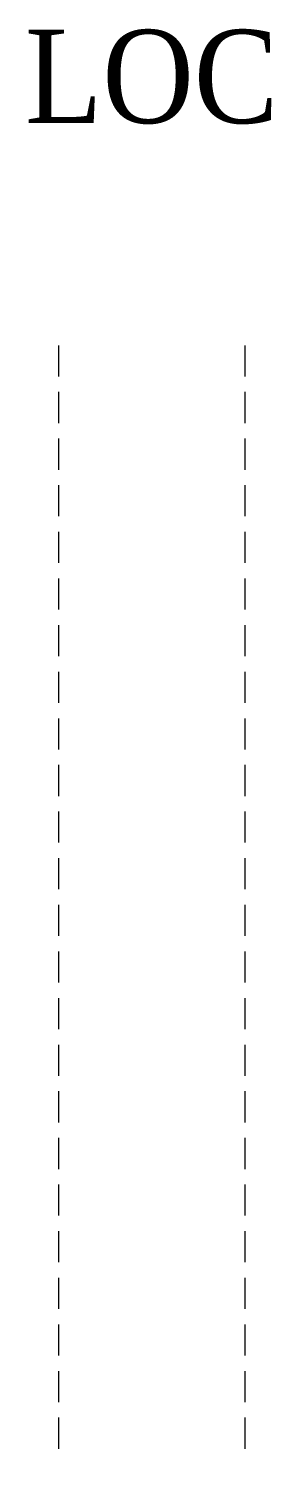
# Model space of a CAD drawing. Header units: millimetres. Extents: x -2 to 1.9, y -9 to 14.1.
import ezdxf
from ezdxf.enums import TextEntityAlignment as Align

# ---------------------------------------------------------------- set-up
doc = ezdxf.new("R2010")
doc.units = ezdxf.units.MM
doc.linetypes.add('DASHED', pattern=[0.75, 0.5, -0.25])
doc.styles.add('CHINESE', font='TIMES.TTF', dxfattribs={"width": 0.9})

msp = doc.modelspace()

# ---------------------------------------------------------------- linework, layer by layer
at = {"color": 2, "linetype": 'DASHED'}
for p, q in [((-1.5, 9), (-1.5, -9)), ((1.5, 9), (1.5, -9))]:
    msp.add_line(p, q, dxfattribs=at)

# ---------------------------------------------------------------- texts
at = {"style": 'CHINESE', "width": 0.9}
msp.add_attdef('LOC', text='LOC', height=1.5, dxfattribs=at).set_placement((0, 13.327), align=Align.MIDDLE_CENTER)

doc.saveas('drawing.dxf')
